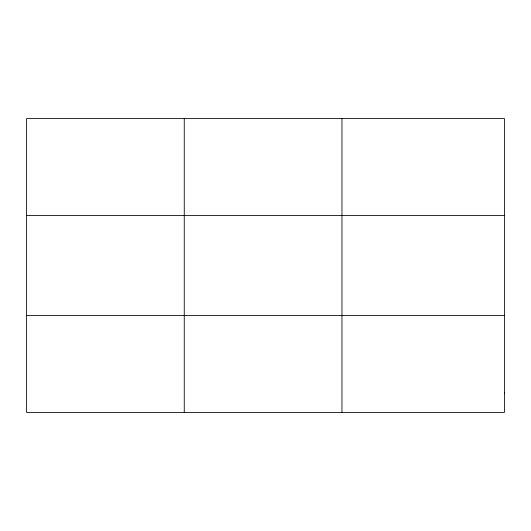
<?xml version="1.0" encoding="UTF-8"?>
<svg xmlns="http://www.w3.org/2000/svg" width="531" height="531" viewBox="0 0 531 531"><rect width="100%" height="100%" fill="white"/><g stroke="black" fill="none" stroke-linecap="round" stroke-linejoin="round"><path stroke-width="0.8" d="M184.257 118.605L184.257 412.395M341.964 118.605L341.964 412.395M26.55 215.553L504.45 215.553M26.55 315.447L504.45 315.447M504.45 393.006L504.45 412.395L26.55 412.395L26.55 118.605L504.45 118.605L504.45 393.006"/></g></svg>
